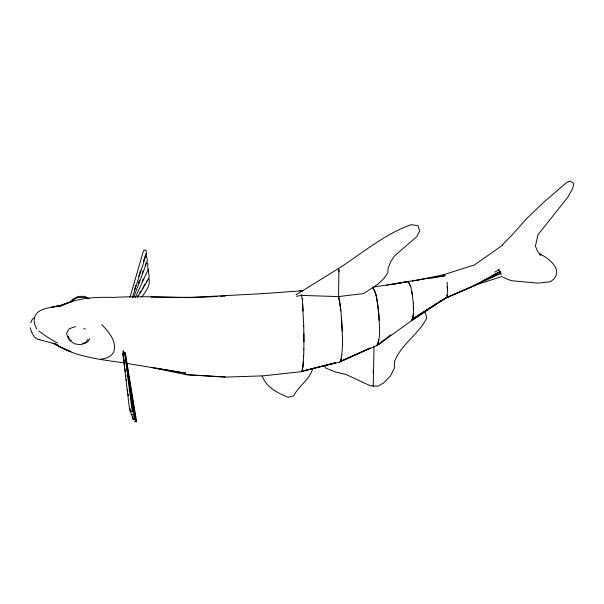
<?xml version="1.0" encoding="UTF-8"?>
<svg xmlns="http://www.w3.org/2000/svg" width="604" height="604" viewBox="0 0 604 604"><rect width="100%" height="100%" fill="white"/><g stroke="black" fill="none" stroke-linecap="round" stroke-linejoin="round"><path stroke-width="0.91" d="M342.476 344.499L342.483 338.074M147.784 267.882L147.806 263.691L146.387 262.317M303.895 349.339L303.872 333.725M338.663 268.448L338.663 268.418C362.37 253.272 384.348 234.133 411.188 224.658L417.9 225.647L419.682 230.97L416.888 236.549L394.993 255.447L390.841 261.321L388.01 268.561L387.934 272.706L383.782 278.58L378.3 283.925L363.623 293.536L338.663 296.587M338.867 271.906L338.904 270.071M342.347 331.347L340.89 310.901L338.602 296.594L338.919 269.158M373.234 373.219L373.31 369.505M324.537 365.956L326.13 368.289L335.477 371.996L346.198 374.571L370.207 385.767L373.264 386.031L374.035 345.979M303.699 356.088L303.835 349.014M342.453 344.416L341.879 354.82M34.217 320.475C34.496 307.436 50.947 308.282 60.075 305.496L50.374 307.587L59.939 305.511L73.529 300.951M303.638 355.756L302.981 366.477L302.491 369.731L301.94 371.49L301.336 371.709L263.178 375.854L225.368 377.115M145.979 253.386L145.911 254.556L146.455 254.609M302.929 366.152L303.336 361.539M413.347 313.763L412.6 318.618L411.354 320.815L378.527 344.469L384.348 339.924M341.894 354.903L340.679 360.913L339.909 362.03L370.01 348.131M302.808 366.968L301.887 371.181L301.298 371.415L335.431 362.755L302.755 371.128L339.916 362.09L341.366 358.565M378.912 339.72L377.636 344.695L376.798 345.594L341.781 360.777L365.631 349.988M447.194 294.978L446.907 296.36L447.473 291.279L447.126 282.211M130.026 297.213L143.095 252.125L144.197 250.003L146.009 250.192L146.53 253.446L132.329 297.878M134.345 289.822L135.764 285.382M138.603 276.496L140.589 270.275M143.427 261.389L145.413 255.167M138.467 283.133L139.456 280.498M142.114 273.461L143.11 270.826M145.103 265.549L146.093 262.914M133.695 297.259L146.968 262.091L147.338 259.697L146.372 255.9M142.083 281.502L143.246 278.965M135.251 297.621L148.448 268.871L147.905 268.818M70.555 302.377L71.347 300.694L77.508 297.493L85.119 297.349L88.199 298.837M72.45 300.649L73.22 299.018L78.21 296.428L84.379 296.307L89.362 298.716M32.223 319.395L30.766 322.823M142.302 288.833L143.714 286.439M87.95 339.259L85.745 343.004L80.626 344.741L74.556 343.819L69.845 340.588L68.297 336.277M89.83 338.595L88.018 341.675L82.491 343.555M137.372 296.738L138.324 295.152M139.75 292.766L140.702 291.173M143.556 286.402L144.983 284.016M146.41 281.623L147.361 280.037M137.44 297.591L148.856 278.497C149.845 275.507 147.867 272.683 148.637 269.641L148.093 269.58M141.993 296.896C145.187 291.679 150.623 286.009 149.075 279.365M502.105 245.103L511.754 235.341L526.718 218.52L543.932 202.053L566.839 182.302L570.236 181.17L572.471 182.34L573.8 183.843L572.584 188.644L567.911 197.07L537.9 234.858L535.431 246.122L537.583 251.445L540.89 255.281L539.561 253.786C546.499 257.236 553.211 261.977 556.39 269.331L556.276 275.137L553.951 278.935L550.516 281.728L538.104 283.14L525.729 282.053L511.112 280.626L503.011 277.334M32.601 318.988L34.587 317.53M389.24 336.179L376.783 345.541C381.539 336.322 378.859 324.786 378.889 314.729C377.576 305.654 377.674 295.582 372.796 287.549M387.255 337.644L390.894 334.805M473.37 265.684L502.89 245.035M430.395 307.881L411.347 320.784C414.563 315.696 413.204 308.923 413.279 303.178M431.943 306.817L435.816 304.152M435.824 304.084L412.592 319.901L445.631 298.074L472.743 286.485M445.631 298.074L413.264 318.406L446.114 297.938L473.521 285.851L445.79 298.006M296.103 294.744L338.693 268.425M494.721 272.17L499.206 269.588M473.762 286.062L500.414 271.294L474.193 285.692M474.216 285.745L501.048 273.038L482.332 281.562M474.684 285.05L476.382 284.273M367.338 349.218L369.897 348.063M72.669 301.283L59.758 306.303C76.195 297.795 95.145 296.896 113.295 297.417C148.123 295.379 182.959 298.904 217.757 296.39M410.614 285.941L412.502 295.545M75.508 326.605L69.196 328.757L66.478 333.378L68.388 338.693L71.302 340.686M472.668 265.413L443.479 274.805L444.997 275.734L431.301 278.097M473.868 285.541L502.286 276.375M379.259 320.407L378.308 309.067L376.058 294.571M340.89 310.901L339.607 299.765M412.087 281.215L443.955 274.661L444.997 275.734L407.292 281.607L408.825 282.355L410.456 285.994L408.025 281.562L390.071 284.741M386.447 285.413L388.259 285.073M390.471 284.748L408.025 281.562L372.811 287.232M101.042 359.086C105.904 358.565 111.151 356.889 113.627 352.291C117.259 341.683 108.735 331.596 101.698 324.718M123.775 353.061L123.088 353.181L123.473 355.952M124.386 352.947L124.945 352.849L134.851 418.693L134.292 418.799L133.733 415.084M123.684 353.212L122.997 353.34L123.465 357.032M124.303 353.106L124.854 353L133.242 413.31M122.974 353.936L123.661 353.816L123.586 350.879L124.039 353.665M124.273 353.702L124.832 353.604L132.193 411.369M131.068 411.384L130.381 411.505L130.026 408.734M131.68 411.271L132.238 411.173M133.288 414.45L131.43 414.782L130.434 411.286M133.673 418.904L132.986 419.033L131.529 414.163M135.047 419.387L133.19 419.72L132.767 416.941M135.402 420.641L135.96 420.543L126.13 359.999M134.33 421.675L136.187 421.343M302.34 298.723L303.102 311.007M416.684 280.618L418.512 280.301M427.647 278.731L429.474 278.414M225.368 377.077L186.062 374.691L152.246 367.594M263.012 293.604L303.359 290.713L299.614 290.396M150.932 296.987L188.161 297.598L263.359 293.597M220.551 296.277L225.171 296.096M296.496 296.247L301.638 295.416L338.602 296.594M373.325 386.009L378.217 386.16L383.532 382.996L390.237 376.141L394.329 368.38L394.457 361.751C401.139 344.008 418.836 334.322 426.839 317.9L424.967 311.86M224.809 376.941L186.893 374.707M148.312 278.444L148.856 278.497M155.87 368.078L185.889 373.219L126.274 363.306M124.432 362.981C101.827 359.644 78.475 357.493 58.127 345.964L71.008 351.792L57.992 345.979L52.873 343.064M54.798 343.782L57.886 345.216L55.289 343.94L38.966 339.508L39.781 339.614C35.878 339.81 33.462 335.998 31.944 332.925M57.448 343.117L48.539 337.795M48.101 337.666L38.958 331.151M83.737 328.244L85.187 329.24M372.819 287.617L374.812 291.271L375.809 294.646M36.889 329.225L34.707 324.461L34.247 321.283M31.461 331.505L32.057 332.517M262.166 375.982C266.417 387.557 277.432 392.804 288.138 397.289L293.725 395.877C298.406 386.205 308.652 380.437 312.276 369.942L312.019 368.425M498.723 269.762L501.26 274.775M31.272 331.271L30.306 327.874M373.008 385.292L373.264 386.031M130.29 411.868L129.12 406.107L122.997 354.865M338.587 296.549L339.305 299.841M125.338 352.812L136.663 421.924M411.905 291.966L413.302 303.208M122.899 351L123.503 354.722M301.479 294.661L302.091 299.01M123.85 358.723L124.107 360.573M123.699 358.882L124.756 367.187M124.99 369.036L125.338 371.807M125.692 374.571L125.926 376.42M126.281 379.191L126.515 381.041M127.565 389.346L127.799 391.196M128.154 393.967L128.388 395.809M341.517 317.44L342.498 338.149M302.581 304.25L303.759 326.062M447.337 286.825L447.451 289.097M303.706 325.767L303.971 341.894M413.453 306.96L413.468 310.516M441.245 300.422L438.919 302.015L441.245 300.392M263.654 294.918L263.654 294.918"/></g></svg>
